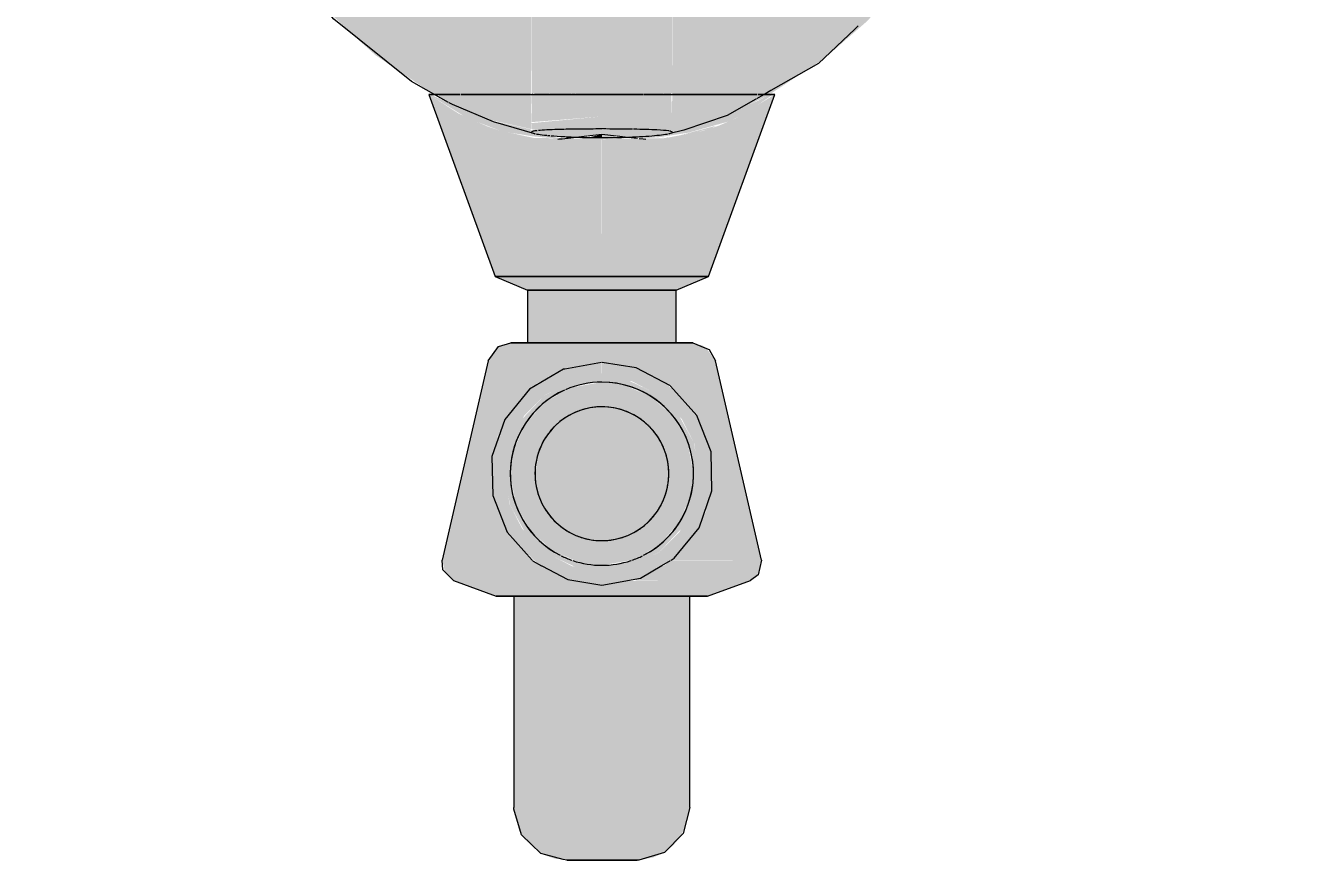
# Model space of a CAD drawing. Header units: millimetres. Extents: x 63201 to 101610, y -2505 to 12270.
# Drawn here: x 97135.6 to 97500.6, y 8678.1 to 8915.1 of the extents above; entities that cross this region are included whole.
import ezdxf

# ---------------------------------------------------------------- set-up
doc = ezdxf.new("R2010")
doc.units = ezdxf.units.MM
for name, color, linetype, lineweight in [('A-ANNO-DIMS', 7, 'Continuous', 9), ('A-ANNO-DIMS-25', 7, 'Continuous', 9), ('A-WALL-PATT', 7, 'Continuous', 9), ('P-SANR-FIXT', 7, 'Continuous', 9)]:
    doc.layers.add(name, color=color, linetype=linetype, lineweight=lineweight)
doc.layers.add('P-SANR-FIXT-2', color=7, linetype='Continuous', lineweight=9, transparency=0.7)
doc.styles.add('ISOCPEUR_3', font='isocpeur.ttf', dxfattribs={"width": 0.9, "height": 50})
doc.dimstyles.new('ISO-2_0_0_9К_Средний_округл2', dxfattribs={"dimscale": 304.8, "dimtxt": 49.799059, "dimasz": 0.123031, "dimexe": 0.098425, "dimexo": 0, "dimgap": 0, "dimtad": 1, "dimdec": 0, "dimrnd": 10, "dimzin": 0, "dimdsep": 46, "dimtxsty": 'ISOCPEUR_3', "dimblk1": 'OBLIQUE', "dimblk2": 'OBLIQUE', "dimsah": 1, "dimcen": 0.09, "dimdle": 0.098425, "dimazin": 0, "dimtfac": 1, "dimtdec": 4, "dimtix": 1, "dimtmove": 0, "dimatfit": 3, "dimfxl": 1, "dimtvp": 1, "dimtolj": 1, "dimtzin": 0, "dimarcsym": 2})

# ---------------------------------------------------------------- blocks, each defined once
blk = doc.blocks.new('Urinal - Urinal-30617152-Развертка 3_11-4')
at = {"layer": 'P-SANR-FIXT-2'}
for points in [[(3412.38, 8895.59), (3426.92, 8895.77), (3442.28, 8905.91), (3453.92, 8916.06), (3465.44, 8927.95), (3483.9, 8952.79), (3499.69, 8981.26), (3509.25, 9003.41), (3519.46, 9032.51), (3527.16, 9062.33), (3531.75, 9083.93), (3534.3, 9103.35), (3532.35, 9093.34), (3526.46, 9077.24), (3519.19, 9064.39), (3507.51, 9051.15), (3498.85, 9044.36), (3490.61, 9021.36), (3482.66, 9002.63), (3469.6, 8979.68), (3458.98, 8964.49), (3451.74, 8956.05), (3435.48, 8940.59), (3424.82, 8933.18), (3413.97, 8927.23), (3411.45, 8926.21), (3398.98, 8921.67), (3398.98, 8895.59), (3410.98, 8895.59)], [(3351.85, 8895.59), (3358.98, 8895.83), (3358.91, 8921.97), (3344.63, 8927.07), (3337.23, 8930.78), (3327.89, 8936.46), (3312.99, 8948.86), (3303.56, 8959.1), (3294.4, 8970.57), (3285.75, 8983.74), (3274.04, 9005.27), (3264.45, 9029.26), (3259.43, 9044.11), (3249.62, 9051.79), (3238.37, 9065.08), (3230.68, 9078.78), (3225.41, 9093.89), (3223.87, 9100.6), (3227.5, 9077.52), (3236.58, 9038.29), (3247.19, 9007.39), (3253.7, 8990.99), (3264.21, 8969.82), (3273.88, 8953.19), (3284.56, 8937.82), (3295.83, 8924.31), (3309.47, 8911.41), (3314.7, 8906.7), (3331.26, 8895.59), (3351.39, 8895.59)], [(3386.71, 8895.59), (3398.98, 8895.74), (3398.81, 8921.89), (3396.55, 8921.26), (3391.46, 8920.6), (3383.43, 8920.19), (3373.67, 8920.22), (3364.2, 8920.85), (3360.38, 8921.51), (3358.98, 8921.67), (3359.12, 8895.59), (3386.45, 8895.59)], [(3398.98, 8884.84), (3398.68, 8895.59), (3378.98, 8895.59), (3378.98, 8885.76), (3395.41, 8885.42), (3398.68, 8884.99)], [(3360.87, 8885.3), (3360.19, 8885.47), (3360.81, 8885.31)], [(3378.98, 8883.31), (3378.98, 8884.25), (3375.26, 8883.35), (3378.63, 8883.31)], [(3369.43, 8883.18), (3370.65, 8883.27), (3369.5, 8883.19)], [(3383.32, 8883.67), (3383.14, 8883.75), (3383.18, 8883.69)], [(3383.38, 8883.51), (3383.18, 8883.69), (3383.36, 8883.51)], [(3361.43, 8840), (3378.98, 8840), (3378.98, 8843.91), (3348.68, 8843.91), (3357.88, 8840), (3361.17, 8840)], [(3378.98, 8840), (3400.28, 8840.09), (3409.27, 8843.91), (3378.98, 8843.91)], [(3358.05, 8825), (3378.98, 8825), (3378.98, 8840), (3357.88, 8840), (3357.88, 8825)], [(3398.03, 8825), (3400.07, 8825), (3400.07, 8840), (3378.98, 8840), (3378.98, 8825), (3396.28, 8825)], [(3363.46, 8819.91), (3378.98, 8819.91), (3378.98, 8825), (3352.59, 8824.86), (3349.82, 8823.91), (3349.06, 8823.24), (3346.93, 8819.91), (3360.01, 8819.91)], [(3405.08, 8819.91), (3411.24, 8819.91), (3408.54, 8823.65), (3407.61, 8824.25), (3404.54, 8825), (3378.98, 8825), (3378.98, 8819.91), (3402.12, 8819.91)], [(3378.98, 8756.28), (3378.98, 8760.28), (3370.45, 8761.63), (3362.44, 8765.86), (3356.32, 8772.3), (3352.72, 8779.35), (3351.49, 8788.65), (3352.87, 8796.7), (3356.93, 8804.39), (3362.75, 8810.21), (3371.21, 8814.26), (3378.98, 8815.49), (3378.88, 8819.47), (3368.48, 8817.57), (3360.01, 8813.06), (3353.41, 8806.46), (3348.85, 8797.23), (3347.37, 8787.88), (3348.92, 8778.12), (3353.41, 8769.31), (3361.34, 8761.83), (3369.7, 8757.75), (3375.84, 8756.78)], [(3378.98, 8756.28), (3389.32, 8758.12), (3398.03, 8762.79), (3404.54, 8769.31), (3409.1, 8778.54), (3410.58, 8787.88), (3409.03, 8797.65), (3404.54, 8806.46), (3396.95, 8813.75), (3388.74, 8817.94), (3378.98, 8819.49), (3378.98, 8815.49), (3387.5, 8814.14), (3395.51, 8809.91), (3401.63, 8803.46), (3405.23, 8796.41), (3406.46, 8787.12), (3405.08, 8779.06), (3401.02, 8771.37), (3395.2, 8765.55), (3386.7, 8761.5), (3378.98, 8760.28), (3378.98, 8757.23)], [(3378.98, 8760.28), (3378.98, 8761.87), (3370.45, 8763.39), (3363.28, 8767.24), (3357.55, 8773.35), (3354.11, 8780.61), (3352.96, 8787.88), (3354.65, 8796.73), (3358.34, 8803.58), (3364.44, 8809.31), (3371.7, 8812.74), (3378.98, 8814.14), (3378.98, 8815.49), (3370.45, 8814.14), (3362.59, 8810.05), (3356.23, 8803.29), (3352.72, 8796.41), (3351.37, 8787.88), (3352.87, 8779.06), (3357.29, 8771.01), (3362.75, 8765.55), (3371.25, 8761.5), (3372.69, 8761.27)], [(3378.98, 8760.28), (3387.5, 8761.63), (3395.36, 8765.72), (3401.72, 8772.47), (3405.23, 8779.35), (3406.58, 8787.88), (3405.08, 8796.7), (3400.66, 8804.76), (3395.2, 8810.21), (3386.74, 8814.26), (3378.98, 8815.49), (3378.98, 8813.89), (3387.5, 8812.37), (3394.67, 8808.52), (3400.4, 8802.42), (3403.84, 8795.15), (3404.99, 8787.88), (3403.46, 8779.35), (3399.61, 8772.19), (3393.51, 8766.45), (3386.25, 8763.02), (3378.98, 8761.63)], [(3378.98, 8761.87), (3378.98, 8768.88), (3371.7, 8770.33), (3365.54, 8774.45), (3361.42, 8780.61), (3360.01, 8788.05), (3361.42, 8795.15), (3365.54, 8801.32), (3371.7, 8805.44), (3378.98, 8806.88), (3378.98, 8813.89), (3370.45, 8812.37), (3363.28, 8808.52), (3357.55, 8802.42), (3354.11, 8795.15), (3352.96, 8787.88), (3354.49, 8779.35), (3358.34, 8772.19), (3364.44, 8766.45), (3371.7, 8763.02), (3375.93, 8762.35)], [(3378.98, 8761.87), (3387.5, 8763.39), (3394.67, 8767.24), (3400.4, 8773.35), (3403.84, 8780.61), (3404.99, 8787.88), (3403.3, 8796.73), (3399.61, 8803.58), (3393.51, 8809.31), (3386.25, 8812.74), (3378.98, 8813.89), (3378.98, 8806.88), (3386.25, 8805.44), (3392.41, 8801.32), (3396.53, 8795.15), (3397.98, 8787.88), (3396.53, 8780.61), (3392.41, 8774.45), (3386.25, 8770.33), (3378.98, 8768.88), (3378.98, 8763.14)], [(3371, 8757.55), (3368.5, 8758.19), (3359.77, 8762.95), (3359.35, 8763.37), (3333.66, 8763.37), (3334.47, 8759.86), (3336.82, 8757.55), (3370.45, 8757.55)], [(3399.2, 8757.55), (3421.13, 8757.55), (3422.82, 8758.92), (3423.48, 8759.86), (3424.03, 8761.8), (3424.29, 8763.37), (3398.49, 8763.26), (3396.95, 8762.01), (3388.25, 8757.75), (3388.74, 8757.55), (3398.95, 8757.55)], [(3370.45, 8753.12), (3378.98, 8753.12), (3378.98, 8756.28), (3369.7, 8757.55), (3336.82, 8757.55), (3349.16, 8753.12), (3369.7, 8753.12)], [(3400.05, 8753.12), (3408.98, 8753.12), (3420.78, 8757.55), (3386.25, 8757.44), (3378.98, 8756.28), (3378.98, 8753.12), (3399.2, 8753.12)], [(3353.98, 8693.12), (3378.98, 8693.12), (3378.98, 8753.12), (3353.98, 8753.12), (3353.98, 8748.08)], [(3396.22, 8693.12), (3403.98, 8693.12), (3403.98, 8753.12), (3378.98, 8753.12), (3378.98, 8693.12), (3393.67, 8693.12)], [(3373.65, 8678.12), (3378.98, 8678.12), (3378.98, 8693.12), (3353.98, 8693.12), (3355.46, 8686.61), (3357.09, 8684.02), (3361.17, 8680.4), (3363.33, 8679.33), (3365.84, 8678.52), (3372.14, 8678.12)], [(3383.98, 8678.12), (3390.59, 8678.34), (3393.57, 8678.93), (3395.95, 8679.99), (3399.04, 8682.16), (3401.48, 8684.95), (3403.3, 8689.98), (3403.98, 8693.12), (3378.98, 8693.12), (3378.98, 8678.12), (3383.69, 8678.12)]]:
    blk.add_hatch(color=256, dxfattribs=at).paths.add_polyline_path(points)
h = blk.add_hatch(color=256, dxfattribs=at)
h.paths.add_polyline_path([(3366.58, 8843.91), (3378.98, 8843.91), (3378.91, 8882.85), (3359.55, 8883.24), (3350.38, 8885.18), (3346.39, 8886.51), (3338.22, 8890.17), (3329.87, 8895.59), (3348.68, 8843.91), (3361.91, 8843.91)])
h.paths.add_polyline_path([(3374.52, 8882.85), (3374.79, 8882.85), (3374.79, 8882.85)])
h = blk.add_hatch(color=256, dxfattribs=at)
h.paths.add_polyline_path([(3366.72, 8883.03), (3366.45, 8883.27), (3360.25, 8884.4), (3354.11, 8885.92), (3350.08, 8887.21), (3343.35, 8889.77), (3330.13, 8895.59), (3330.13, 8895.42), (3340.8, 8888.82), (3350.38, 8885.18), (3355.64, 8884.1), (3353.32, 8884.66), (3359.27, 8883.68), (3366.45, 8883.04)])
h.paths.add_polyline_path([(3368.93, 8883.25), (3369.5, 8883.53), (3368.5, 8883.31), (3368.84, 8883.26)])
h = blk.add_hatch(color=256, dxfattribs=at)
h.paths.add_polyline_path([(3371.06, 8883.46), (3378.98, 8884.46), (3378.98, 8885.76), (3362.38, 8885.41), (3359.47, 8885.09), (3358.98, 8885.09), (3358.7, 8885.71), (3349.66, 8887.68), (3348.98, 8887.58), (3357.04, 8885.18), (3361.51, 8884.19), (3368.5, 8883.59), (3371, 8883.47)])
h.paths.add_polyline_path([(3358.98, 8885.74), (3358.79, 8895.59), (3331.11, 8895.59), (3338.96, 8891.77), (3347.17, 8888.34), (3358.97, 8885.74)])
h = blk.add_hatch(color=256, dxfattribs=at)
h.paths.add_polyline_path([(3358.98, 8884.84), (3360.31, 8885.22), (3360.01, 8885.46), (3358.98, 8885.47), (3358.98, 8885.09)])
h.paths.add_polyline_path([(3378.98, 8889.31), (3378.98, 8895.59), (3358.98, 8895.32), (3359.01, 8887.7), (3378.55, 8889.28)])
h.paths.add_polyline_path([(3360.93, 8885.31), (3363.36, 8885.48), (3377.11, 8885.75), (3378.98, 8886.03), (3378.98, 8889.31), (3358.98, 8887.43), (3359.08, 8885.71), (3360.91, 8885.31)])
h = blk.add_hatch(color=256, dxfattribs=at)
h.paths.add_polyline_path([(3378.98, 8884.25), (3387.95, 8883.51), (3397.09, 8884.28), (3403.04, 8885.77), (3408.74, 8887.58), (3419.96, 8892.34), (3426.2, 8895.31), (3426.17, 8895.59), (3398.98, 8895.59), (3398.68, 8884.99), (3397.88, 8885.18), (3394.3, 8885.49), (3381.64, 8885.75), (3378.98, 8885.46), (3378.98, 8884.34)])
h.paths.add_polyline_path([(3381.91, 8883.34), (3381.52, 8883.5), (3381.86, 8883.35)])
h = blk.add_hatch(color=256, dxfattribs=at)
h.paths.add_polyline_path([(3385.49, 8843.91), (3409.27, 8843.91), (3427.76, 8895.38), (3417.37, 8888.95), (3412.04, 8886.64), (3407.79, 8885.26), (3397, 8883.16), (3378.98, 8882.85), (3378.98, 8843.91)])
h.paths.add_polyline_path([(3403.12, 8884.29), (3405.17, 8884.72), (3403.31, 8884.33)])
h = blk.add_hatch(color=256, dxfattribs=at)
h.paths.add_polyline_path([(3385.2, 8882.85), (3383.36, 8882.95), (3383.61, 8882.88)])
h.paths.add_polyline_path([(3389.62, 8883.03), (3395.39, 8883.45), (3403.54, 8884.72), (3415.33, 8888), (3419.96, 8890.3), (3427.56, 8895.59), (3426.2, 8895.31), (3423.22, 8893.73), (3405.21, 8886.35), (3396.54, 8884.2), (3389.54, 8883.59), (3387.95, 8883.22), (3389.99, 8883.24), (3389.52, 8883.04)])
h.paths.add_polyline_path([(3394.97, 8883.13), (3398.29, 8883.38), (3397, 8883.33), (3395.03, 8883.14)])
h.paths.add_polyline_path([(3396.85, 8883.19), (3399.46, 8883.51), (3397, 8883.2)])
h.paths.add_polyline_path([(3401.39, 8884.08), (3405.15, 8884.72), (3409.97, 8885.87), (3411.33, 8886.67), (3402.17, 8884.26)])
h = blk.add_hatch(color=256, dxfattribs=at)
h.paths.add_polyline_path([(3378.98, 8883.31), (3381.45, 8883.48), (3378.98, 8884.25), (3378.98, 8883.33)])
h.paths.add_polyline_path([(3382.06, 8883.34), (3382.68, 8883.6), (3378.98, 8884.25), (3382.01, 8883.35)])
h.paths.add_polyline_path([(3383.97, 8883.38), (3383.68, 8883.46), (3383.65, 8883.44)])
h = blk.add_hatch(color=256, dxfattribs=at)
h.paths.add_polyline_path([(3378.98, 8882.85), (3378.98, 8883.31), (3372.9, 8883.18), (3372.27, 8882.87), (3378.97, 8882.85)])
h.paths.add_polyline_path([(3366.35, 8882.99), (3364.98, 8883.08), (3366.29, 8883)])
h.paths.add_polyline_path([(3367.57, 8883.12), (3367.56, 8883.33), (3367.15, 8883.17)])
h.paths.add_polyline_path([(3368.56, 8883.22), (3367.72, 8883.42), (3368.5, 8883.22)])
h = blk.add_hatch(color=256, dxfattribs=at)
h.paths.add_polyline_path([(3379.01, 8882.85), (3382.68, 8883.1), (3381.91, 8883.34), (3378.98, 8883.31), (3378.98, 8882.85)])
h.paths.add_polyline_path([(3386.84, 8882.88), (3382.68, 8883.35), (3382.68, 8883.16), (3383.57, 8882.92), (3386.83, 8882.88)])
h.paths.add_polyline_path([(3386.72, 8882.9), (3386.11, 8883.05), (3386.71, 8882.9)])
h.paths.add_polyline_path([(3392.97, 8883.15), (3397.09, 8883.56), (3393.56, 8883.22)])
h.paths.add_polyline_path([(3388.57, 8883.09), (3387.67, 8883.25), (3388.34, 8883.12)])
h = blk.add_hatch(color=256, dxfattribs=at)
h.paths.add_polyline_path([(3388.01, 8883.03), (3387.29, 8883.25), (3387.67, 8883.08)])
h.paths.add_polyline_path([(3383.97, 8883.38), (3383.65, 8883.44), (3383.64, 8883.43)])
h.paths.add_polyline_path([(3384, 8883.4), (3383.89, 8883.59), (3383.68, 8883.46)])
h.paths.add_polyline_path([(3383.07, 8883.53), (3382.24, 8883.68), (3382.68, 8883.6)])
h = blk.add_hatch(color=256, dxfattribs=at)
h.paths.add_polyline_path([(3385.22, 8883.41), (3383.99, 8883.65), (3385.2, 8883.41)])
h.paths.add_polyline_path([(3382.63, 8883.76), (3382.5, 8883.83), (3382.58, 8883.77)])
h = blk.add_hatch(color=256, dxfattribs=at)
h.paths.add_polyline_path([(3390.86, 8882.89), (3391.69, 8882.94), (3391.03, 8882.91)])
h.paths.add_polyline_path([(3386.8, 8882.93), (3386.71, 8883.21), (3386.71, 8882.94)])
h = blk.add_hatch(color=256, dxfattribs=at)
h.paths.add_polyline_path([(3333.66, 8763.37), (3359.35, 8763.37), (3353.41, 8769.31), (3348.86, 8778.44), (3347.37, 8787.88), (3349.31, 8798.43), (3353.85, 8806.9), (3360.58, 8813.54), (3369.21, 8817.94), (3378.98, 8819.49), (3378.98, 8819.91), (3346.71, 8819.91), (3334.47, 8766.91)])
h.paths.add_polyline_path([(3378.98, 8768.88), (3378.98, 8806.88), (3371.7, 8805.44), (3365.54, 8801.32), (3361.42, 8795.15), (3360.01, 8787.71), (3361.42, 8780.61), (3365.54, 8774.45), (3371.7, 8770.33)])
h = blk.add_hatch(color=256, dxfattribs=at)
h.paths.add_polyline_path([(3423.92, 8763.37), (3424.29, 8763.37), (3411.02, 8819.91), (3378.98, 8819.91), (3379.07, 8819.47), (3389.47, 8817.57), (3398.03, 8812.97), (3404.54, 8806.46), (3409.03, 8797.65), (3410.58, 8787.88), (3408.64, 8777.34), (3404.1, 8768.86), (3398.78, 8763.37), (3422.75, 8763.37)])
h.paths.add_polyline_path([(3378.98, 8768.88), (3386.25, 8770.33), (3392.41, 8774.45), (3396.53, 8780.61), (3397.98, 8787.88), (3396.53, 8795.15), (3392.41, 8801.32), (3386.25, 8805.44), (3378.98, 8806.88), (3378.98, 8770.33)])
at = {"layer": 'P-SANR-FIXT'}
for p, q in [((3451.78, 8915.08), (3450.75, 8914.11)), ((3329.87, 8895.59), (3348.68, 8843.91)), ((3331.1, 8895.59), (3329.87, 8895.59)), ((3329.87, 8895.59), (3332.47, 8895.59)), ((3332.65, 8895.59), (3331.34, 8895.59)), ((3338.76, 8895.59), (3332.78, 8895.59)), ((3332.78, 8895.59), (3338.76, 8895.59)), ((3348.36, 8895.59), (3339.03, 8895.59)), ((3339.03, 8895.59), (3348.36, 8895.59)), ((3358.75, 8895.59), (3348.4, 8895.59)), ((3348.4, 8895.59), (3376.64, 8895.59)), ((3359.41, 8895.59), (3359.07, 8895.59)), ((3363.94, 8895.59), (3359.82, 8895.59)), ((3370.26, 8895.59), (3364.14, 8895.59)), ((3371.26, 8895.59), (3370.4, 8895.59)), ((3378.98, 8895.59), (3371.47, 8895.59)), ((3376.7, 8895.59), (3378.98, 8895.59)), ((3390.79, 8895.59), (3378.98, 8895.59)), ((3378.98, 8895.59), (3390.79, 8895.59)), ((3396.42, 8895.59), (3391, 8895.59)), ((3391, 8895.59), (3422.94, 8895.59)), ((3398.1, 8895.59), (3396.64, 8895.59)), ((3398.54, 8895.59), (3398.13, 8895.59)), ((3422.94, 8895.59), (3399.02, 8895.59)), ((3409.27, 8843.91), (3428.08, 8895.59)), ((3424.22, 8895.11), (3422.84, 8894.32)), ((3426.08, 8895.59), (3423.22, 8895.59)), ((3423.22, 8895.59), (3425.71, 8895.59)), ((3425.06, 8895.59), (3424.22, 8895.11)), ((3426.92, 8896.66), (3425.21, 8895.68)), ((3425.71, 8895.59), (3428.08, 8895.59)), ((3426.7, 8895.59), (3426.1, 8895.59)), ((3428.08, 8895.59), (3426.85, 8895.59)), ((3335.41, 8893.3), (3333.29, 8894.5)), ((3375.55, 8883.88), (3378.98, 8884.25)), ((3378.98, 8884.25), (3383.1, 8883.8)), ((3366.45, 8882.87), (3366.89, 8882.92)), ((3366.96, 8882.93), (3367.68, 8883.01)), ((3367.68, 8883.01), (3368.43, 8883.09)), ((3368.5, 8883.1), (3368.95, 8883.15)), ((3368.95, 8883.15), (3369.37, 8883.19)), ((3369.37, 8883.19), (3371.65, 8883.45)), ((3371.65, 8883.45), (3374.67, 8883.78)), ((3374.85, 8883.8), (3375.55, 8883.88)), ((3383.28, 8883.78), (3386.3, 8883.45)), ((3386.3, 8883.45), (3389.05, 8883.14)), ((3389.52, 8883.09), (3390.67, 8882.96)), ((3390.67, 8882.96), (3391.42, 8882.88)), ((3348.68, 8843.91), (3357.88, 8840)), ((3378.98, 8843.91), (3348.68, 8843.91)), ((3348.68, 8843.91), (3378.98, 8843.91)), ((3409.27, 8843.91), (3378.98, 8843.91)), ((3378.98, 8843.91), (3409.27, 8843.91)), ((3400.07, 8840), (3409.27, 8843.91)), ((3357.88, 8840), (3357.88, 8825)), ((3378.98, 8840), (3357.88, 8840)), ((3357.88, 8840), (3378.98, 8840)), ((3400.07, 8840), (3378.98, 8840)), ((3378.98, 8840), (3400.07, 8840)), ((3400.07, 8825), (3400.07, 8840)), ((3378.98, 8825), (3357.91, 8825)), ((3357.91, 8825), (3361.91, 8825)), ((3361.91, 8825), (3372.46, 8825)), ((3372.46, 8825), (3378.98, 8825)), ((3378.8, 8825), (3378.98, 8825)), ((3400.04, 8825), (3378.98, 8825)), ((3378.98, 8825), (3385.49, 8825)), ((3385.49, 8825), (3396.04, 8825)), ((3396.04, 8825), (3400.04, 8825)), ((3403.16, 8825), (3404.84, 8825)), ((3404.84, 8825), (3408.21, 8823.62)), ((3346.71, 8819.91), (3333.66, 8763.37)), ((3378.88, 8819.47), (3368.5, 8817.61)), ((3424.29, 8763.37), (3411.24, 8819.91)), ((3396.04, 8761.82), (3398.48, 8763.26)), ((3336.82, 8757.55), (3348.98, 8753.12)), ((3408.98, 8753.12), (3421.13, 8757.55)), ((3353.79, 8753.12), (3348.98, 8753.12)), ((3348.98, 8753.12), (3378.98, 8753.12)), ((3378.98, 8753.12), (3353.79, 8753.12)), ((3353.98, 8753.12), (3353.98, 8693.12)), ((3378.98, 8753.12), (3353.98, 8753.12)), ((3353.98, 8753.12), (3378.98, 8753.12)), ((3404.16, 8753.12), (3378.98, 8753.12)), ((3378.98, 8753.12), (3408.98, 8753.12)), ((3403.98, 8753.12), (3378.98, 8753.12)), ((3378.98, 8753.12), (3403.98, 8753.12)), ((3403.98, 8693.12), (3403.98, 8753.12)), ((3408.98, 8753.12), (3404.16, 8753.12)), ((3367.98, 8678.38), (3363.1, 8679.67)), ((3368.98, 8678.12), (3367.98, 8678.38)), ((3388.98, 8678.12), (3387.64, 8678.12))]:
    blk.add_line(p, q, dxfattribs=at)
at = {"layer": 'P-SANR-FIXT', "flags": 128}
for points in [[(3333.29, 8894.5), (3324.96, 8899.23), (3302.86, 8916.9), (3281.72, 8941.4), (3262.12, 8973.19), (3244.95, 9012.38), (3231.31, 9058.57), (3222.31, 9110.66)], [(3450.75, 8914.11), (3440.43, 8904.38), (3426.92, 8896.66)], [(3359.97, 8884.43), (3348.2, 8887.75), (3336.53, 8892.67), (3335.66, 8893.16)], [(3422.71, 8894.25), (3414.51, 8889.56), (3402.23, 8885.45), (3397.98, 8884.43)], [(3346.71, 8819.91), (3349.58, 8823.97), (3353.11, 8825)], [(3353.11, 8825), (3355.06, 8825), (3357.88, 8825)], [(3378.98, 8825), (3369.12, 8825), (3360.75, 8825), (3355.13, 8825), (3353.11, 8825)], [(3358.05, 8825), (3360.63, 8825), (3368.96, 8825), (3378.8, 8825)], [(3378.98, 8825), (3388.83, 8825), (3397.2, 8825), (3399.9, 8825)], [(3404.84, 8825), (3402.89, 8825), (3397.32, 8825), (3388.99, 8825), (3379.15, 8825), (3378.98, 8825)], [(3400.07, 8825), (3402.82, 8825), (3403.16, 8825)], [(3408.21, 8823.62), (3409.44, 8823.12), (3411.24, 8819.91)], [(3398.41, 8812.79), (3388.66, 8817.97), (3379.07, 8819.47)], [(3368.49, 8817.61), (3368.03, 8817.53), (3358.43, 8811.9), (3351.38, 8803.3), (3347.75, 8792.78), (3347.99, 8781.66), (3352.06, 8771.31), (3359.15, 8763.37)], [(3409.96, 8794.1), (3405.89, 8804.45), (3398.48, 8812.75)], [(3406.57, 8772.47), (3410.2, 8782.98), (3409.96, 8794.1)], [(3398.67, 8763.37), (3399.52, 8763.87), (3406.57, 8772.47)], [(3336.82, 8757.55), (3333.8, 8760.61), (3333.66, 8763.37)], [(3359.26, 8763.26), (3359.47, 8763.02), (3361.83, 8761.76)], [(3361.93, 8761.71), (3369.29, 8757.8), (3378.98, 8756.28)], [(3378.98, 8756.28), (3389.92, 8758.24), (3396, 8761.8)], [(3424.29, 8763.37), (3423.36, 8759.17), (3421.13, 8757.55)], [(3363.02, 8679.68), (3361.61, 8680.06), (3356.14, 8685.36), (3353.98, 8692.67), (3353.98, 8693.12)], [(3403.98, 8693.12), (3402.04, 8685.75), (3396.74, 8680.29), (3389.43, 8678.13), (3388.98, 8678.12)], [(3370.63, 8678.12), (3369.46, 8678.12), (3368.98, 8678.12)], [(3368.98, 8678.12), (3370.89, 8678.12), (3375.9, 8678.12), (3378.98, 8678.12)], [(3378.98, 8678.12), (3373.09, 8678.12), (3370.63, 8678.12)], [(3387.64, 8678.12), (3387.06, 8678.12), (3382.05, 8678.12), (3378.98, 8678.12)], [(3378.98, 8678.12), (3384.86, 8678.12), (3388.49, 8678.12), (3388.98, 8678.12)]]:
    blk.add_lwpolyline(points, dxfattribs=at)
at = {"layer": 'P-SANR-FIXT'}
for radius, start, end in [(26.01, 114.0566, 242.9626), (26.01, 114.0566, 180), (26.01, 90, 113.4467), (26.01, 90, 113.4467), (26.01, 297.0374, 90), (26.01, 18, 90), (19, 90, 124.2065), (19, 90, 124.2065), (19, 90, 124.2065), (19, 270, 90), (19, 270, 90), (19, 270, 90), (19, 124.2426, 270), (19, 124.2426, 270), (19, 124.2426, 270), (26.01, 297.0374, 18), (26.01, 180, 242.9626), (26.01, 243.6074, 250.896), (26.01, 243.6074, 250.896), (26.01, 289.104, 296.3926), (26.01, 289.104, 296.3926), (26.01, 251.4458, 270), (26.01, 251.4458, 270), (26.01, 270, 288.5542), (26.01, 270, 288.5542)]:
    blk.add_arc((3378.98, 8787.88), radius, start, end, dxfattribs=at)
for points, knots in [([(3360.62, 8885.27), (3360.13, 8885.22), (3359.28, 8885.09), (3358.98, 8884.93), (3358.98, 8884.84)], [-0.2608746, -0.2608746, -0.2608746, -0.2608746, -0.1428571, 0, 0, 0, 0]), ([(3368.28, 8885.65), (3367.66, 8885.64), (3364.62, 8885.56), (3362.24, 8885.44), (3360.95, 8885.31)], [-0.641309, -0.641309, -0.641309, -0.641309, -0.5714286, -0.2857143, -0.2857143, -0.2857143, -0.2857143]), ([(3378.98, 8885.76), (3376.73, 8885.76), (3373.73, 8885.74), (3370.96, 8885.7), (3370.29, 8885.69)], [-1, -1, -1, -1, -0.7857143, -0.7142857, -0.7142857, -0.7142857, -0.7142857]), ([(3378.98, 8883.31), (3380.47, 8883.31), (3383.47, 8883.34), (3387.73, 8883.48), (3391.56, 8883.69), (3394.75, 8883.96), (3396.68, 8884.2), (3397.51, 8884.34), (3397.72, 8884.38)], [-1, -1, -1, -1, -0.8571429, -0.7142857, -0.5714286, -0.4285714, -0.2857143, -0.2264013, -0.2264013, -0.2264013, -0.2264013]), ([(3397.99, 8885.19), (3397.95, 8885.19), (3397.19, 8885.31), (3396.02, 8885.4), (3394.62, 8885.48)], [-0.798889, -0.798889, -0.798889, -0.798889, -0.7857143, -0.5714286, -0.5714286, -0.5714286, -0.5714286]), ([(3378.98, 8806.88), (3377.84, 8806.88), (3376.13, 8806.73), (3373.92, 8806.22), (3372.3, 8805.7), (3370.74, 8805.03), (3369.43, 8804.33), (3368.65, 8803.84), (3368.35, 8803.64)], [-1, -1, -1, -1, -0.9444444, -0.9166667, -0.8888889, -0.8611111, -0.8333333, -0.8158241, -0.8158241, -0.8158241, -0.8158241]), ([(3391.21, 8773.35), (3391.41, 8773.52), (3391.81, 8773.87), (3392.58, 8774.6), (3393.46, 8775.56), (3394.27, 8776.59), (3394.86, 8777.45), (3395.28, 8778.12), (3395.67, 8778.8), (3396.15, 8779.73), (3396.68, 8780.93), (3397.11, 8782.17), (3397.39, 8783.2), (3397.58, 8783.98), (3397.72, 8784.77), (3397.88, 8785.85), (3398.03, 8787.75), (3397.89, 8790.52), (3397.25, 8793.28), (3396.55, 8795.15), (3396.07, 8796.18), (3395.55, 8797.19), (3394.82, 8798.41), (3393.81, 8799.79), (3392.88, 8800.86), (3392.07, 8801.66), (3391.44, 8802.23), (3390.79, 8802.77), (3389.89, 8803.45), (3388.71, 8804.23), (3387.21, 8805.03), (3385.65, 8805.7), (3384.03, 8806.22), (3381.82, 8806.73), (3380.11, 8806.88), (3378.98, 8806.88)], [-0.7777778, -0.7777778, -0.7777778, -0.7777778, -0.7638889, -0.75, -0.7222222, -0.6944444, -0.6805556, -0.6666667, -0.6527778, -0.6388889, -0.6111111, -0.5833333, -0.5694444, -0.5555556, -0.5416667, -0.5277778, -0.5, -0.4444444, -0.3888889, -0.3611111, -0.3472222, -0.3333333, -0.3055556, -0.2777778, -0.25, -0.2361111, -0.2222222, -0.2083333, -0.1944444, -0.1666667, -0.1388889, -0.1111111, -0.0833333, -0.0555556, 0, 0, 0, 0]), ([(3368.35, 8803.63), (3368.18, 8803.52), (3367.78, 8803.24), (3367.16, 8802.77), (3366.51, 8802.23), (3365.88, 8801.66), (3365.07, 8800.86), (3364.14, 8799.79), (3363.13, 8798.41), (3362.4, 8797.19), (3361.88, 8796.18), (3361.4, 8795.15), (3360.7, 8793.28), (3360.06, 8790.52), (3359.92, 8787.75), (3360.07, 8785.85), (3360.23, 8784.77), (3360.32, 8784.24), (3360.38, 8783.98)], [-0.8157033, -0.8157033, -0.8157033, -0.8157033, -0.8055556, -0.7916667, -0.7777778, -0.7638889, -0.75, -0.7222222, -0.6944444, -0.6666667, -0.6527778, -0.6388889, -0.6111111, -0.5555556, -0.5, -0.4722222, -0.4583333, -0.4444444, -0.4444444, -0.4444444, -0.4444444]), ([(3360.38, 8783.98), (3360.44, 8783.72), (3360.56, 8783.2), (3360.84, 8782.17), (3361.27, 8780.93), (3361.8, 8779.73), (3362.28, 8778.8), (3362.67, 8778.12), (3363.09, 8777.45), (3363.68, 8776.59), (3364.49, 8775.56), (3365.37, 8774.6), (3366.14, 8773.87), (3366.74, 8773.34), (3367.36, 8772.84), (3368.22, 8772.2), (3369.36, 8771.47), (3370.81, 8770.7), (3372.33, 8770.06), (3373.92, 8769.54), (3376.11, 8769.04), (3377.82, 8768.88), (3378.98, 8768.88)], [-0.4444444, -0.4444444, -0.4444444, -0.4444444, -0.4305556, -0.4166667, -0.3888889, -0.3611111, -0.3472222, -0.3333333, -0.3194444, -0.3055556, -0.2777778, -0.25, -0.2361111, -0.2222222, -0.2083333, -0.1944444, -0.1666667, -0.1388889, -0.1111111, -0.0833333, -0.0555556, 0, 0, 0, 0]), ([(3378.98, 8768.88), (3380.13, 8768.88), (3381.84, 8769.04), (3384.03, 8769.54), (3385.62, 8770.06), (3387.14, 8770.7), (3388.59, 8771.47), (3389.73, 8772.2), (3390.59, 8772.84), (3391.01, 8773.17), (3391.21, 8773.35)], [-1, -1, -1, -1, -0.9444444, -0.9166667, -0.8888889, -0.8611111, -0.8333333, -0.8055556, -0.7916667, -0.7777778, -0.7777778, -0.7777778, -0.7777778])]:
    blk.add_open_spline(points, degree=3, knots=knots, dxfattribs=at)
for points in [[(3358.98, 8884.84), (3358.98, 8884.75), (3359.14, 8884.65), (3359.48, 8884.56)], [(3359.48, 8884.56), (3359.62, 8884.52), (3359.78, 8884.48), (3359.97, 8884.43)], [(3360.23, 8884.38), (3360.44, 8884.34), (3360.68, 8884.3), (3360.95, 8884.26)], [(3360.95, 8884.26), (3361.6, 8884.16), (3362.4, 8884.06), (3363.33, 8883.96)], [(3370.13, 8885.69), (3369.55, 8885.68), (3368.98, 8885.67), (3368.43, 8885.65)], [(3387.66, 8885.69), (3384.97, 8885.73), (3381.97, 8885.76), (3378.98, 8885.76)], [(3391.46, 8885.6), (3390.37, 8885.64), (3389.2, 8885.66), (3387.96, 8885.68)], [(3394.62, 8885.48), (3393.69, 8885.53), (3392.63, 8885.57), (3391.46, 8885.6)], [(3397.98, 8884.43), (3398.17, 8884.48), (3398.34, 8884.52), (3398.47, 8884.56)], [(3398.48, 8885.1), (3398.38, 8885.12), (3398.26, 8885.14), (3398.13, 8885.16)], [(3398.47, 8884.56), (3398.81, 8884.66), (3398.98, 8884.75), (3398.98, 8884.84)], [(3398.98, 8884.84), (3398.98, 8884.92), (3398.84, 8885), (3398.58, 8885.07)], [(3363.55, 8883.94), (3363.76, 8883.92), (3363.98, 8883.9), (3364.21, 8883.88)], [(3364.47, 8883.86), (3365.62, 8883.76), (3366.93, 8883.66), (3368.35, 8883.59)], [(3368.43, 8883.58), (3369.03, 8883.55), (3369.66, 8883.52), (3370.29, 8883.49)], [(3370.29, 8883.49), (3371.64, 8883.43), (3374.48, 8883.34), (3377.48, 8883.31), (3378.98, 8883.31)]]:
    blk.add_open_spline(points, degree=3, dxfattribs=at)
blk = doc.blocks.new('DIMBLOCK34-Развертка 3_11-4')
at = {"layer": 'A-ANNO-DIMS-25'}
for p, q in [((94060.24, 10200), (94060.24, 8145.48)), ((94060.24, 8175.48), (94060.24, 10200)), ((97659.74, 8400), (97659.74, 8145.48)), ((97659.74, 8175.48), (97659.74, 8400)), ((94030.24, 8175.48), (97659.74, 8175.48))]:
    blk.add_line(p, q, dxfattribs=at)
at = {"layer": 'A-ANNO-DIMS-25', "lineweight": 20}
for p, q in [((94060.24, 8175.48), (94078.99, 8194.23)), ((97659.74, 8175.48), (97678.49, 8194.23)), ((94060.24, 8175.48), (94041.49, 8156.73)), ((97659.74, 8175.48), (97640.99, 8156.73))]:
    blk.add_line(p, q, dxfattribs=at)
at = {"layer": 'A-ANNO-DIMS-25', "color": 0, "insert": (95796.78, 8240.8), "char_height": 50, "width": 151.6956, "attachment_point": 1, "line_spacing_factor": 1.149209, "style": 'ISOCPEUR_3'}
blk.add_mtext('3600', dxfattribs=at)
blk = doc.blocks.new('_Oblique')
at = {"color": 0, "linetype": 'ByBlock', "lineweight": -2}
blk.add_line((-0.5, -0.5), (0.5, 0.5), dxfattribs=at)

msp = doc.modelspace()

# ---------------------------------------------------------------- hatches: boundary and pattern name
at = {"layer": 'A-WALL-PATT'}
h = msp.add_hatch(dxfattribs=at)
h.set_pattern_fill('FP_28', color=256, style=0, pattern_type=2)
h.set_pattern_definition([(90, (97654.24, 8400), (-600, 4e-14), []), (180, (97654.24, 8400), (-7e-14, -600), [])])
h.paths.add_polyline_path([(94071.24, 8400), (94246.63, 8400), (94246.63, 8410), (94253.67, 8410), (94253.67, 8432.93), (94256.17, 8432.93), (94256.17, 8550), (94071.24, 8550), (94071.24, 8402.75)])
h.paths.add_polyline_path([(95103.32, 8400), (95135.63, 8400), (95135.63, 8410), (95142.67, 8410), (95142.67, 8432.93), (95145.17, 8432.93), (95145.17, 8550), (95076.67, 8550), (95080.89, 8474.79), (95085.21, 8400)])
h.paths.add_polyline_path([(96284.85, 8400), (97648.74, 8400), (97648.74, 10200), (94071.24, 10200), (94071.24, 10050), (96268.24, 10050), (96268.3, 8609.98), (96272.53, 8608.39), (96273.43, 8607.58), (96274.75, 8605.68), (96275.31, 8602.93), (96275.31, 8432.93), (96277.81, 8432.93), (96277.81, 8410), (96284.85, 8410)])
h.paths.add_polyline_path([(95184.85, 8400), (95395.75, 8400), (95395.75, 8410), (95402.79, 8410), (95402.79, 8432.93), (95405.29, 8432.93), (95405.29, 8550), (95175.31, 8550), (95175.31, 8432.93), (95177.81, 8432.93), (95177.81, 8410), (95184.85, 8410)])
h.paths.add_polyline_path([(94875.21, 8400), (94883.76, 8550), (94700.16, 8550), (94700.16, 8400), (94867.06, 8400)])
h.paths.add_polyline_path([(96235.63, 8400), (96235.63, 8410), (96242.67, 8410), (96242.67, 8432.93), (96245.17, 8432.93), (96245.17, 8550), (96176.67, 8550), (96180.08, 8488.94), (96185.21, 8400), (96225.56, 8400)])
h.paths.add_polyline_path([(94295.85, 8400), (94531.32, 8400), (94531.32, 8550), (94286.31, 8550), (94286.31, 8432.93), (94288.81, 8432.93), (94288.81, 8410), (94295.85, 8410)])
h.paths.add_polyline_path([(95444.97, 8400), (95625.82, 8400), (95625.82, 8550), (95435.43, 8550), (95435.43, 8432.93), (95437.93, 8432.93), (95437.93, 8410), (95444.97, 8410)])
h.paths.add_polyline_path([(95955.75, 8400), (95955.75, 8410), (95962.79, 8410), (95962.79, 8432.93), (95965.29, 8432.93), (95965.29, 8550), (95794.66, 8550), (95794.66, 8400), (95930.23, 8400)])
h.paths.add_polyline_path([(97295.06, 8678.12), (97287.41, 8678.38), (97285.07, 8678.8), (97281.41, 8680.4), (97280.02, 8681.54), (97277.06, 8684.44), (97275.51, 8687.35), (97274.21, 8693.12), (97274.21, 8753.12), (97269.21, 8753.12), (97257.06, 8757.55), (97255.44, 8759), (97254.71, 8759.86), (97254.27, 8761.2), (97253.9, 8763.37), (97267.17, 8820.22), (97270.18, 8823.99), (97271.49, 8824.49), (97273.35, 8825), (97278.12, 8825), (97277.91, 8840.09), (97268.92, 8843.91), (97250.37, 8895.59), (97250.91, 8895.81), (97250.11, 8896.28), (97234.94, 8906.7), (97221.98, 8918.57), (97213.23, 8927.43), (97203.07, 8939.94), (97192.16, 8956.09), (97181.22, 8976.06), (97171.84, 8995.78), (97163.57, 9018.24), (97156.35, 9040.26), (97147.58, 9078.25), (97142.46, 9112.45), (97141.55, 9128.19), (97142.46, 9147.43), (97144.9, 9166.3), (97149.12, 9187.01), (97155.76, 9211.03), (97161.52, 9228.58), (97169.96, 9250.2), (97181.72, 9275.36), (97191.51, 9293.65), (97205.05, 9315), (97214.85, 9324.41), (97226.8, 9329.67), (97240.01, 9331.95), (97254.04, 9332.32), (97347.8, 9332.23), (97358.42, 9331.95), (97371.63, 9329.67), (97383.58, 9324.41), (97393.38, 9315), (97406.92, 9293.65), (97418.53, 9271.96), (97428.47, 9250.2), (97437.52, 9226.71), (97445.04, 9203.03), (97449.45, 9186.48), (97453.94, 9163.08), (97456.05, 9146.83), (97456.88, 9128.19), (97455.85, 9110.41), (97451.6, 9082.09), (97446.7, 9059.04), (97438.72, 9029.71), (97427.77, 8999.33), (97418.35, 8977.99), (97403.34, 8951.38), (97385.68, 8927.95), (97371.85, 8913.82), (97359.49, 8903.72), (97347.09, 8895.59), (97348.22, 8895.31), (97329.51, 8843.91), (97320.31, 8840), (97320.31, 8825), (97325.32, 8824.94), (97327.99, 8824.16), (97328.89, 8823.57), (97331.48, 8819.91), (97344.52, 8763.26), (97343.7, 8759.83), (97342.84, 8758.74), (97341.02, 8757.42), (97329.02, 8753.12), (97324.21, 8753.12), (97324.21, 8693.12), (97322.68, 8687.35), (97321.12, 8684.14), (97318.27, 8681.22), (97314.54, 8679.16), (97312.68, 8678.58), (97307.88, 8678.12), (97295.37, 8678.12)])
h.paths.add_polyline_path([(96610.4, 8678.12), (96606.41, 8678.38), (96604.07, 8678.8), (96600.41, 8680.4), (96599.02, 8681.54), (96596.06, 8684.44), (96594.51, 8687.35), (96593.21, 8693.12), (96593.21, 8753.12), (96588.21, 8753.12), (96576.06, 8757.55), (96574.44, 8759), (96573.66, 8760.01), (96573.27, 8761.2), (96572.9, 8763.37), (96586.17, 8820.22), (96589.18, 8823.99), (96590.49, 8824.49), (96592.35, 8825), (96597.12, 8825), (96596.91, 8840.09), (96587.92, 8843.91), (96569.37, 8895.59), (96569.91, 8895.81), (96569.11, 8896.28), (96553.94, 8906.7), (96540.98, 8918.57), (96532.23, 8927.43), (96520.89, 8941.7), (96511.16, 8956.09), (96500.22, 8976.06), (96490.84, 8995.78), (96482.57, 9018.24), (96475.35, 9040.26), (96466.58, 9078.25), (96461.46, 9112.45), (96460.55, 9128.19), (96461.82, 9150.22), (96463.9, 9166.3), (96468.12, 9187.01), (96474.76, 9211.03), (96480.52, 9228.58), (96488.96, 9250.2), (96500.72, 9275.36), (96510.51, 9293.65), (96524.05, 9315), (96533.85, 9324.41), (96545.8, 9329.67), (96559.01, 9331.95), (96579.95, 9332.32), (96663.39, 9332.32), (96677.42, 9331.95), (96690.63, 9329.67), (96702.58, 9324.41), (96712.38, 9315), (96725.92, 9293.65), (96737.53, 9271.96), (96747.47, 9250.2), (96757.15, 9224.8), (96764.04, 9203.03), (96768.45, 9186.48), (96772.94, 9163.08), (96775.05, 9146.83), (96775.88, 9128.19), (96774.85, 9110.41), (96770.99, 9083.93), (96765.7, 9059.04), (96758.43, 9031.74), (96746.77, 8999.33), (96737.35, 8977.99), (96722.34, 8951.38), (96704.68, 8927.95), (96690.85, 8913.82), (96678.49, 8903.72), (96666.09, 8895.59), (96667.22, 8895.31), (96648.51, 8843.91), (96639.31, 8840), (96639.31, 8825), (96644.32, 8824.94), (96646.99, 8824.16), (96647.89, 8823.57), (96650.48, 8819.91), (96663.52, 8763.26), (96662.7, 8759.83), (96661.84, 8758.74), (96660.02, 8757.42), (96648.02, 8753.12), (96643.21, 8753.12), (96643.21, 8693.12), (96641.81, 8687.65), (96640.12, 8684.14), (96637.57, 8681.4), (96633.54, 8679.16), (96631.68, 8678.58), (96626.88, 8678.12), (96610.59, 8678.12)])
h.paths.add_polyline_path([(96618.22, 9344.61), (96609.81, 9345.72), (96601.97, 9348.97), (96598.43, 9351.33), (96594.15, 9355.37), (96592.44, 9357.33), (96589.42, 9362.18), (96588.19, 9364.67), (96586.46, 9370.56), (96586, 9372.87), (96585.82, 9378.58), (96586, 9381.35), (96587.16, 9386.51), (96588.19, 9389.55), (96591.06, 9394.83), (96593.85, 9398.5), (96596.18, 9400.92), (96598.43, 9402.9), (96603.83, 9406.25), (96605.78, 9407.14), (96612.04, 9409.02), (96618.22, 9409.61), (96626.63, 9408.5), (96634.47, 9405.26), (96639.02, 9402.01), (96641.89, 9399.31), (96644, 9396.9), (96647.01, 9392.04), (96648.25, 9389.55), (96649.82, 9384.5), (96650.44, 9381.35), (96650.62, 9375.65), (96650.44, 9372.87), (96649.28, 9367.71), (96648.25, 9364.67), (96645.38, 9359.39), (96644, 9357.33), (96640.42, 9353.44), (96638, 9351.33), (96632.61, 9347.97), (96630.66, 9347.09), (96624.4, 9345.2)])
h.paths.add_polyline_path([(97299.22, 9344.61), (97290.81, 9345.72), (97282.97, 9348.97), (97279.43, 9351.33), (97275.15, 9355.37), (97273.44, 9357.33), (97270.42, 9362.18), (97269.19, 9364.67), (97267.46, 9370.56), (97267, 9372.87), (97266.82, 9378.58), (97267, 9381.35), (97268.16, 9386.51), (97269.19, 9389.55), (97272.06, 9394.83), (97274.85, 9398.5), (97277.18, 9400.92), (97279.43, 9402.9), (97284.83, 9406.25), (97288.74, 9407.8), (97293.04, 9409.02), (97299.22, 9409.61), (97307.63, 9408.5), (97315.47, 9405.26), (97319, 9402.9), (97322.89, 9399.31), (97325, 9396.9), (97328.01, 9392.04), (97329.25, 9389.55), (97330.82, 9384.5), (97331.44, 9381.35), (97331.62, 9375.65), (97331.44, 9372.87), (97330.28, 9367.71), (97329.25, 9364.67), (97326.38, 9359.39), (97325, 9357.33), (97321.42, 9353.44), (97318.27, 9350.84), (97313.61, 9347.97), (97311.66, 9347.09), (97305.4, 9345.2)])

# ---------------------------------------------------------------- block references
at = {"layer": 'P-SANR-FIXT'}
msp.add_blockref('Urinal - Urinal-30617152-Развертка 3_11-4', (93920.24, 0), dxfattribs=at)

# ---------------------------------------------------------------- dimensions: what is measured, and where the dimension line sits
at = {"layer": 'A-ANNO-DIMS'}
dim = msp.add_linear_dim(base=(97659.73992646, 8175.47895626), p1=(94060.23992646, 10200), p2=(97659.73992646, 8400), dimstyle='ISO-2_0_0_9К_Средний_округл2', override={"dimpost": '<>', "dimfxl": 4024.475152}, dxfattribs=at)
dim.commit()
dim.dimension.update_dxf_attribs({"geometry": 'DIMBLOCK34-Развертка 3_11-4', "text_midpoint": (95859.98992646, 8200.47895626)})

doc.saveas('drawing.dxf')
